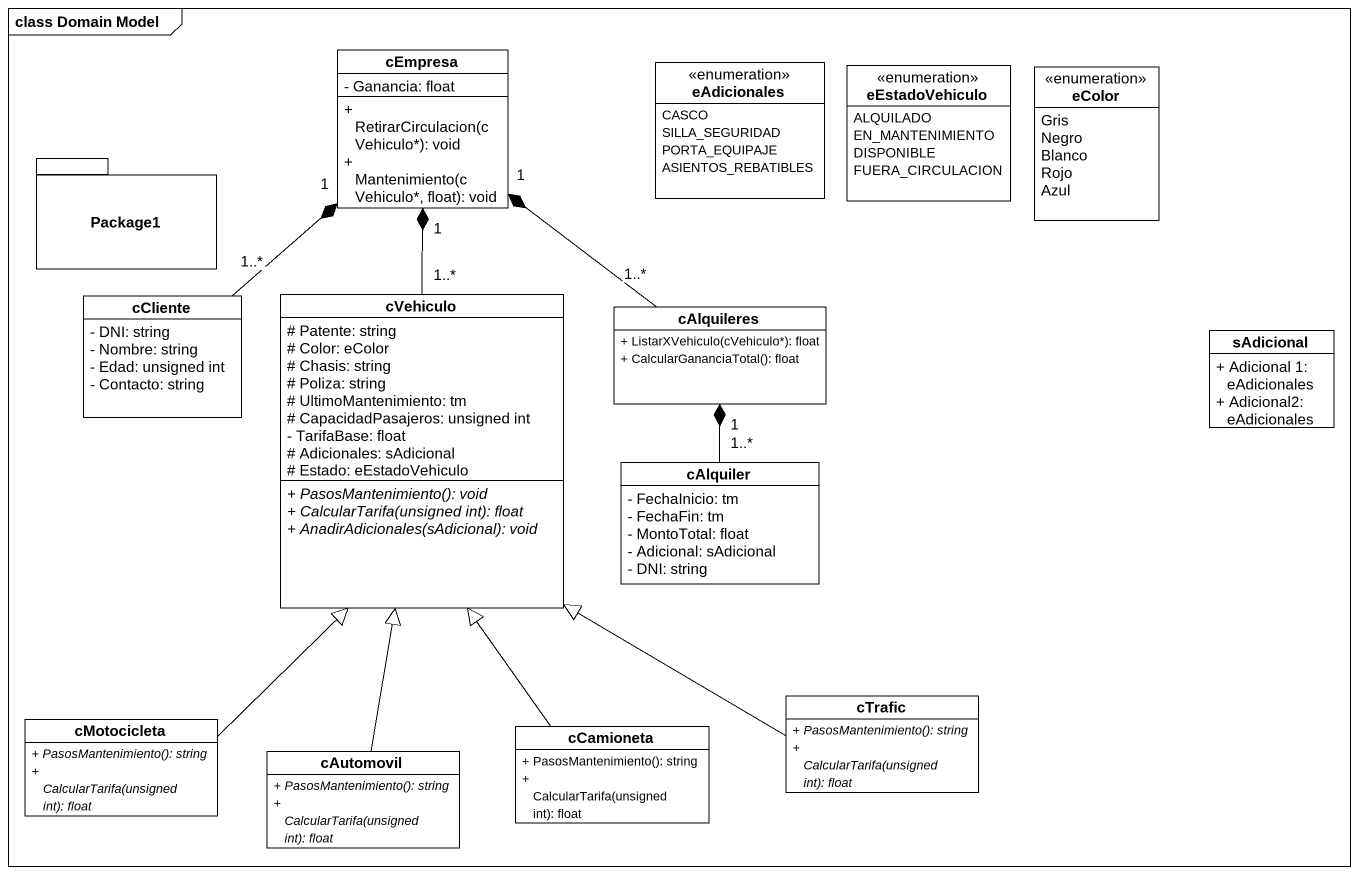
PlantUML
@startuml
mainframe class Domain Model
hide circle
hide empty members
skinparam classAttributeIconSize 0
class cEmpresa {
  - Ganancia: float
  + RetirarCirculacion(cVehiculo*): void
  + Mantenimiento(cVehiculo*, float): void
}
enum eAdicionales {
  CASCO
  SILLA_SEGURIDAD
  PORTA_EQUIPAJE
  ASIENTOS_REBATIBLES
}
enum eEstadoVehiculo {
  ALQUILADO
  EN_MANTENIMIENTO
  DISPONIBLE
  FUERA_CIRCULACION
}
enum eColor {
  Gris
  Negro
  Blanco
  Rojo
  Azul
}
package Package1 {
}
class cCliente {
  - DNI: string
  - Nombre: string
  - Edad: unsigned int
  - Contacto: string
}
class cVehiculo {
  # Patente: string
  # Color: eColor
  # Chasis: string
  # Poliza: string
  # UltimoMantenimiento: tm
  # CapacidadPasajeros: unsigned int
  - TarifaBase: float
  # Adicionales: sAdicional
  # Estado: eEstadoVehiculo
  {abstract} + PasosMantenimiento(): void
  {abstract} + CalcularTarifa(unsigned int): float
  {abstract} + AnadirAdicionales(sAdicional): void
}
class cAlquileres {
  + ListarXVehiculo(cVehiculo*): float
  + CalcularGananciaTotal(): float
}
class sAdicional {
  + Adicional 1: eAdicionales
  + Adicional2: eAdicionales
}
class cAlquiler {
  - FechaInicio: tm
  - FechaFin: tm
  - MontoTotal: float
  - Adicional: sAdicional
  - DNI: string
}
class cMotocicleta {
  {abstract} + PasosMantenimiento(): string
  {abstract} + CalcularTarifa(unsigned int): float
}
class cCamioneta {
  + PasosMantenimiento(): string
  + CalcularTarifa(unsigned int): float
}
class cTrafic {
  {abstract} + PasosMantenimiento(): string
  {abstract} + CalcularTarifa(unsigned int): float
}
class cAutomovil {
  {abstract} + PasosMantenimiento(): string
  {abstract} + CalcularTarifa(unsigned int): float
}
cCliente "1..*" -up-* "1" cEmpresa
cVehiculo "1..*" -up-* "1" cEmpresa
cAlquileres "1..*" -up-* "1" cEmpresa
cAlquiler "1..*" -up-* "1" cAlquileres
cMotocicleta -up-|> cVehiculo
cCamioneta -up-|> cVehiculo
cTrafic -up-|> cVehiculo
cAutomovil -up-|> cVehiculo
@enduml
